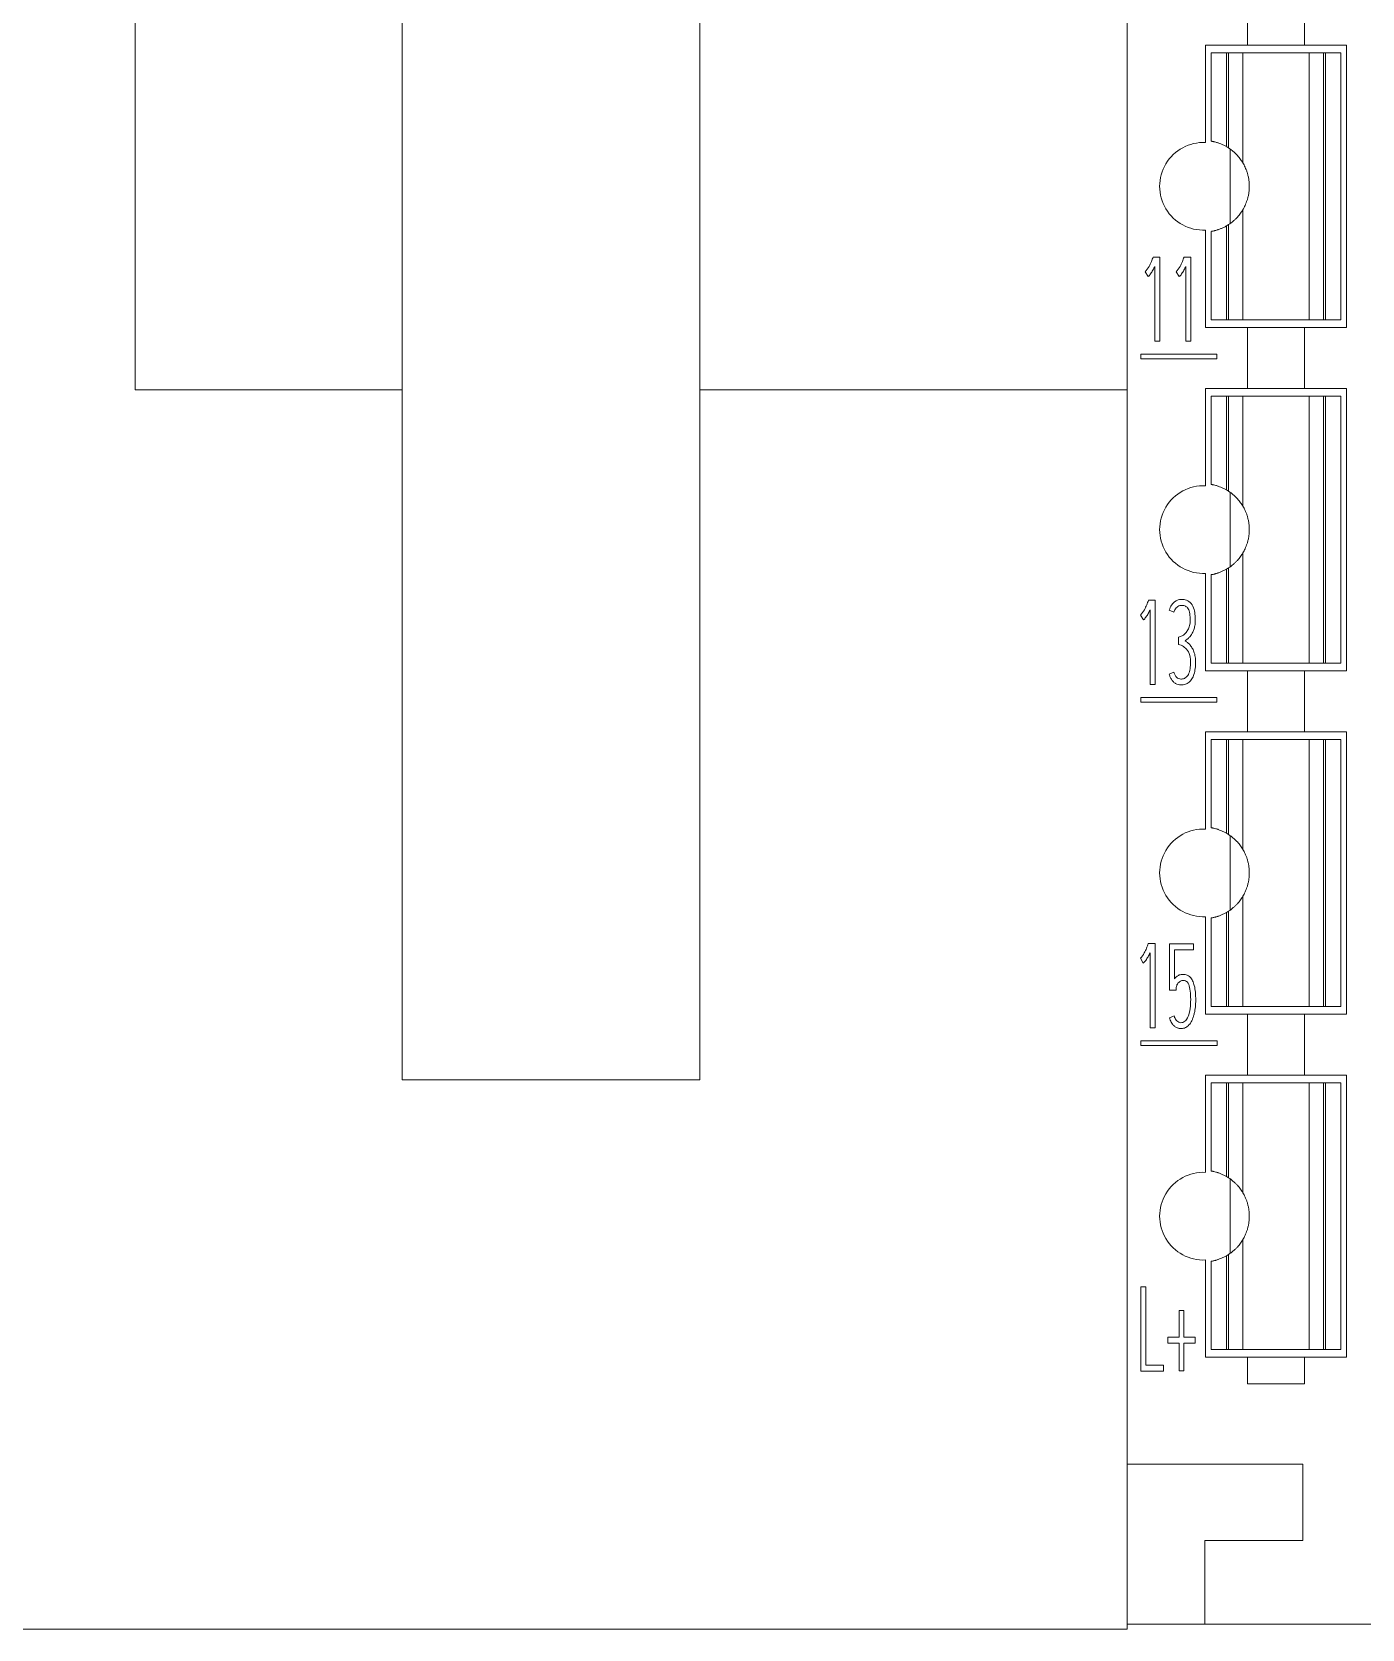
# Model space of a CAD drawing. Header units: millimetres. Extents: x 42356 to 50646, y 31507 to 39566.
# Drawn here: x 47638.68 to 47656.1, y 38373.74 to 38394.67 of the extents above; entities that cross this region are included whole.
import ezdxf

# ---------------------------------------------------------------- set-up
doc = ezdxf.new("R2010")
doc.units = ezdxf.units.MM
doc.set_wipeout_variables(frame=1)
doc.layers.add('000-PI-Oprema', color=30, linetype='Continuous', lineweight=5)

# ---------------------------------------------------------------- blocks, each defined once
blk = doc.blocks.new('PLC_CARD')
at = {"layer": '000-PI-Oprema'}
for p, q in [((0, -16.376), (0, -58.724)), ((1.575, -40.124), (1.575, -39.324)), ((2.325, -39.324), (2.325, -40.124)), ((1.025, -40.124), (1.025, -41.399)), ((1.575, -40.124), (1.025, -40.124)), ((2.325, -40.124), (1.575, -40.124)), ((2.875, -40.124), (2.325, -40.124)), ((2.875, -43.824), (2.875, -40.124)), ((1.099, -40.224), (1.099, -41.382)), ((1.1, -40.224), (1.3, -40.224)), ((1.1, -40.224), (1.1, -41.382)), ((1.1, -40.224), (1.1, -41.382)), ((1.328, -40.224), (1.3, -40.224)), ((1.3, -40.224), (1.3, -41.454)), ((1.516, -40.224), (1.328, -40.224)), ((1.328, -40.224), (1.328, -41.471)), ((1.516, -40.224), (1.516, -41.667)), ((2.572, -40.224), (2.384, -40.224)), ((2.384, -40.224), (2.384, -43.724)), ((2.6, -40.224), (2.572, -40.224)), ((2.572, -40.224), (2.572, -43.724)), ((2.8, -40.224), (2.6, -40.224)), ((2.6, -40.224), (2.6, -43.724)), ((2.8, -40.224), (2.8, -43.724)), ((1.349, -42.462), (1.349, -41.486)), ((1.516, -42.28), (1.516, -43.724)), ((1.3, -42.493), (1.3, -43.724)), ((1.328, -42.476), (1.328, -43.724)), ((1.025, -42.548), (1.025, -43.824)), ((1.099, -42.565), (1.099, -43.724)), ((1.1, -42.565), (1.1, -43.724)), ((1.1, -42.565), (1.1, -43.724)), ((0.339, -42.901), (0.428, -42.901)), ((0.428, -42.901), (0.428, -44.004)), ((0.745, -42.901), (0.835, -42.901)), ((0.835, -42.901), (0.835, -44.004)), ((0.273, -43.158), (0.235, -43.094)), ((0.362, -44.004), (0.362, -43.024)), ((0.679, -43.158), (0.642, -43.094)), ((0.769, -44.004), (0.769, -43.024)), ((1.1, -43.724), (1.3, -43.724)), ((1.328, -43.724), (1.3, -43.724)), ((1.516, -43.724), (1.328, -43.724)), ((2.572, -43.724), (2.384, -43.724)), ((2.6, -43.724), (2.572, -43.724)), ((2.8, -43.724), (2.6, -43.724)), ((1.025, -43.824), (1.575, -43.824)), ((1.575, -44.624), (1.575, -43.824)), ((1.575, -43.824), (2.325, -43.824)), ((2.325, -43.824), (2.875, -43.824)), ((2.325, -43.824), (2.325, -44.624)), ((1.175, -44.173), (0.177, -44.173)), ((0.177, -44.173), (0.177, -44.234)), ((0.428, -44.004), (0.362, -44.004)), ((0.835, -44.004), (0.769, -44.004)), ((1.175, -44.234), (1.175, -44.173)), ((0.177, -44.234), (1.175, -44.234)), ((1.025, -44.624), (1.025, -45.899)), ((1.575, -44.624), (1.025, -44.624)), ((1.099, -44.724), (1.099, -45.882)), ((1.1, -44.724), (1.3, -44.724)), ((1.1, -44.724), (1.1, -45.882)), ((1.1, -44.724), (1.1, -45.882)), ((1.328, -44.724), (1.3, -44.724)), ((1.3, -44.724), (1.3, -45.954)), ((1.516, -44.724), (1.328, -44.724)), ((1.328, -44.724), (1.328, -45.971)), ((1.516, -44.724), (1.516, -46.167)), ((2.325, -44.624), (1.575, -44.624)), ((2.875, -44.624), (2.325, -44.624)), ((2.572, -44.724), (2.384, -44.724)), ((2.384, -44.724), (2.384, -48.224)), ((2.6, -44.724), (2.572, -44.724)), ((2.572, -44.724), (2.572, -48.224)), ((2.8, -44.724), (2.6, -44.724)), ((2.6, -44.724), (2.6, -48.224)), ((2.8, -44.724), (2.8, -48.224)), ((2.875, -48.324), (2.875, -44.624)), ((1.349, -46.962), (1.349, -45.986)), ((1.516, -46.78), (1.516, -48.224)), ((1.025, -47.048), (1.025, -48.324)), ((1.099, -47.065), (1.099, -48.224)), ((1.1, -47.065), (1.1, -48.224)), ((1.1, -47.065), (1.1, -48.224)), ((1.3, -46.993), (1.3, -48.224)), ((1.328, -46.976), (1.328, -48.224)), ((0.278, -47.401), (0.367, -47.401)), ((0.301, -48.504), (0.301, -47.524)), ((0.367, -47.401), (0.367, -48.504)), ((0.212, -47.658), (0.174, -47.594)), ((0.612, -47.558), (0.551, -47.53)), ((0.674, -47.98), (0.674, -47.884)), ((0.55, -48.37), (0.613, -48.345)), ((1.025, -48.324), (1.575, -48.324)), ((1.1, -48.224), (1.3, -48.224)), ((1.328, -48.224), (1.3, -48.224)), ((1.516, -48.224), (1.328, -48.224)), ((1.575, -49.124), (1.575, -48.324)), ((1.575, -48.324), (2.325, -48.324)), ((2.325, -48.324), (2.875, -48.324)), ((2.325, -48.324), (2.325, -49.124)), ((2.572, -48.224), (2.384, -48.224)), ((2.6, -48.224), (2.572, -48.224)), ((2.8, -48.224), (2.6, -48.224)), ((0.367, -48.504), (0.301, -48.504)), ((1.176, -48.673), (0.177, -48.673)), ((0.177, -48.673), (0.177, -48.734)), ((0.177, -48.734), (1.176, -48.734)), ((1.176, -48.734), (1.176, -48.673)), ((1.025, -49.124), (1.025, -50.399)), ((1.575, -49.124), (1.025, -49.124)), ((2.325, -49.124), (1.575, -49.124)), ((2.875, -49.124), (2.325, -49.124)), ((2.875, -52.824), (2.875, -49.124)), ((1.099, -49.224), (1.099, -50.382)), ((1.1, -49.224), (1.3, -49.224)), ((1.1, -49.224), (1.1, -50.382)), ((1.1, -49.224), (1.1, -50.382)), ((1.328, -49.224), (1.3, -49.224)), ((1.3, -49.224), (1.3, -50.454)), ((1.516, -49.224), (1.328, -49.224)), ((1.328, -49.224), (1.328, -50.471)), ((1.516, -49.224), (1.516, -50.667)), ((2.572, -49.224), (2.384, -49.224)), ((2.384, -49.224), (2.384, -52.724)), ((2.6, -49.224), (2.572, -49.224)), ((2.572, -49.224), (2.572, -52.724)), ((2.8, -49.224), (2.6, -49.224)), ((2.6, -49.224), (2.6, -52.724)), ((2.8, -49.224), (2.8, -52.724)), ((1.349, -51.462), (1.349, -50.486)), ((1.516, -51.28), (1.516, -52.724)), ((1.3, -51.493), (1.3, -52.724)), ((1.328, -51.476), (1.328, -52.724)), ((1.025, -51.548), (1.025, -52.824)), ((1.099, -51.565), (1.099, -52.724)), ((1.1, -51.565), (1.1, -52.724)), ((1.1, -51.565), (1.1, -52.724)), ((0.276, -51.901), (0.365, -51.901)), ((0.365, -51.901), (0.365, -53.004)), ((0.552, -52.51), (0.552, -51.904)), ((0.552, -51.904), (0.868, -51.904)), ((0.868, -51.904), (0.868, -51.981)), ((0.21, -52.158), (0.172, -52.094)), ((0.299, -53.004), (0.299, -52.024)), ((0.618, -51.981), (0.618, -52.365)), ((0.868, -51.981), (0.618, -51.981)), ((0.641, -52.51), (0.552, -52.51)), ((1.1, -52.724), (1.3, -52.724)), ((1.328, -52.724), (1.3, -52.724)), ((1.516, -52.724), (1.328, -52.724)), ((2.572, -52.724), (2.384, -52.724)), ((2.6, -52.724), (2.572, -52.724)), ((2.8, -52.724), (2.6, -52.724)), ((0.553, -52.873), (0.615, -52.847)), ((1.025, -52.824), (1.575, -52.824)), ((1.575, -53.624), (1.575, -52.824)), ((1.575, -52.824), (2.325, -52.824)), ((2.325, -52.824), (2.875, -52.824)), ((2.325, -52.824), (2.325, -53.624)), ((1.177, -53.174), (0.178, -53.174)), ((0.178, -53.174), (0.178, -53.235)), ((0.365, -53.004), (0.299, -53.004)), ((1.177, -53.235), (1.177, -53.174)), ((0.178, -53.235), (1.177, -53.235)), ((1.575, -53.624), (1.025, -53.624)), ((1.025, -53.624), (1.025, -54.899)), ((1.099, -53.724), (1.099, -54.882)), ((1.1, -53.724), (1.3, -53.724)), ((1.1, -53.724), (1.1, -54.882)), ((1.1, -53.724), (1.1, -54.882)), ((1.328, -53.724), (1.3, -53.724)), ((1.3, -53.724), (1.3, -54.954)), ((1.516, -53.724), (1.328, -53.724)), ((1.328, -53.724), (1.328, -54.971)), ((1.516, -53.724), (1.516, -55.167)), ((2.325, -53.624), (1.575, -53.624)), ((2.875, -53.624), (2.325, -53.624)), ((2.572, -53.724), (2.384, -53.724)), ((2.384, -53.724), (2.384, -57.224)), ((2.6, -53.724), (2.572, -53.724)), ((2.572, -53.724), (2.572, -57.224)), ((2.8, -53.724), (2.6, -53.724)), ((2.6, -53.724), (2.6, -57.224)), ((2.8, -53.724), (2.8, -57.224)), ((2.875, -57.324), (2.875, -53.624)), ((1.349, -55.962), (1.349, -54.986)), ((1.516, -55.78), (1.516, -57.224)), ((1.025, -56.048), (1.025, -57.324)), ((1.099, -56.065), (1.099, -57.224)), ((1.1, -56.065), (1.1, -57.224)), ((1.1, -56.065), (1.1, -57.224)), ((1.3, -55.993), (1.3, -57.224)), ((1.328, -55.976), (1.328, -57.224)), ((0.179, -56.402), (0.179, -57.504)), ((0.245, -56.402), (0.179, -56.402)), ((0.245, -57.426), (0.245, -56.402)), ((0.679, -56.711), (0.679, -57.062)), ((0.742, -56.711), (0.679, -56.711)), ((0.742, -57.062), (0.742, -56.711)), ((0.679, -57.062), (0.534, -57.062)), ((0.534, -57.062), (0.534, -57.137)), ((0.534, -57.137), (0.679, -57.137)), ((0.679, -57.137), (0.679, -57.502)), ((0.891, -57.062), (0.742, -57.062)), ((0.742, -57.502), (0.742, -57.137)), ((0.742, -57.137), (0.891, -57.137)), ((0.891, -57.137), (0.891, -57.062)), ((1.025, -57.324), (1.575, -57.324)), ((1.1, -57.224), (1.3, -57.224)), ((1.328, -57.224), (1.3, -57.224)), ((1.516, -57.224), (1.328, -57.224)), ((1.575, -57.674), (1.575, -57.324)), ((1.575, -57.324), (2.325, -57.324)), ((2.325, -57.324), (2.875, -57.324)), ((2.325, -57.324), (2.325, -57.674)), ((2.572, -57.224), (2.384, -57.224)), ((2.6, -57.224), (2.572, -57.224)), ((2.8, -57.224), (2.6, -57.224)), ((0.179, -57.504), (0.475, -57.504)), ((0.475, -57.426), (0.245, -57.426)), ((0.475, -57.504), (0.475, -57.426)), ((0.679, -57.502), (0.742, -57.502)), ((2.325, -57.674), (1.575, -57.674)), ((0, -58.724), (0, -60.824)), ((2.3, -58.724), (0, -58.724)), ((2.3, -58.724), (2.3, -59.724)), ((2.3, -59.724), (1.017, -59.724)), ((1.017, -60.824), (1.017, -59.724)), ((1.017, -60.824), (0, -60.824)), ((1.017, -60.824), (13.983, -60.824))]:
    blk.add_line(p, q, dxfattribs=at)
for centre, radius, start, end in [((1, -41.974), 0.575, 87.5081, 272.4919), ((1, -41.974), 0.6, 56.8644, 60), ((1, -41.974), 0.6, 300, 303.1356), ((1, -46.474), 0.575, 87.5081, 272.4919), ((1, -46.474), 0.6, 56.8644, 60), ((1, -46.474), 0.6, 300, 303.1356), ((1, -50.974), 0.575, 87.5081, 272.4919), ((1, -50.974), 0.6, 56.8644, 60), ((1, -50.974), 0.6, 300, 303.1356), ((1, -55.474), 0.575, 87.5081, 272.4919), ((1, -55.474), 0.6, 56.8644, 60), ((1, -55.474), 0.6, 300, 303.1356)]:
    blk.add_arc(centre, radius, start, end, dxfattribs=at)
for points, knots in [([(2.384, -40.224), (2.375, -40.224), (2.356, -40.224), (2.328, -40.224), (2.299, -40.224), (2.279, -40.224), (2.242, -40.224), (2.171, -40.224), (2.096, -40.224), (2.003, -40.224), (1.904, -40.224), (1.806, -40.224), (1.727, -40.224), (1.658, -40.224), (1.62, -40.224), (1.6, -40.224), (1.561, -40.224), (1.534, -40.224), (1.516, -40.224)], [0, 0, 0, 0, 0.06207, 0.11975, 0.187035, 0.2395, 0.284229, 0.328958, 0.391725, 0.453791, 0.535986, 0.613149, 0.671042, 0.715771, 0.7605, 0.819646, 0.88025, 1, 1, 1, 1]), ([(1.3, -41.454), (1.288, -41.447), (1.276, -41.441), (1.258, -41.432), (1.252, -41.429), (1.24, -41.424), (1.234, -41.421), (1.216, -41.414), (1.205, -41.41), (1.188, -41.404), (1.183, -41.402), (1.172, -41.399), (1.167, -41.397), (1.153, -41.393), (1.144, -41.391), (1.132, -41.388), (1.129, -41.388), (1.122, -41.386), (1.116, -41.385), (1.111, -41.384), (1.107, -41.383), (1.106, -41.383), (1.101, -41.382), (1.1, -41.382), (1.1, -41.382)], [0, 0, 0, 0, 0.125, 0.125, 0.1875, 0.1875, 0.25, 0.25, 0.375, 0.375, 0.4375, 0.4375, 0.5, 0.5, 0.625, 0.625, 0.6875, 0.6875, 0.75, 0.8125, 0.8125, 0.875, 0.875, 1, 1, 1, 1]), ([(1.516, -41.667), (1.512, -41.661), (1.507, -41.653), (1.497, -41.638), (1.492, -41.629), (1.479, -41.613), (1.473, -41.604), (1.458, -41.586), (1.451, -41.578), (1.435, -41.56), (1.427, -41.552), (1.409, -41.535), (1.4, -41.526), (1.371, -41.501), (1.35, -41.486), (1.328, -41.471)], [0, 0, 0, 0, 0.125, 0.125, 0.25, 0.25, 0.375, 0.375, 0.5, 0.5, 0.625, 0.625, 0.75, 0.75, 1, 1, 1, 1]), ([(1.516, -42.28), (1.526, -42.263), (1.536, -42.245), (1.55, -42.214), (1.554, -42.204), (1.563, -42.181), (1.567, -42.169), (1.575, -42.144), (1.579, -42.131), (1.584, -42.11), (1.586, -42.102), (1.589, -42.088), (1.591, -42.08), (1.594, -42.057), (1.596, -42.041), (1.599, -42.016), (1.599, -42.008), (1.6, -41.991), (1.6, -41.974), (1.6, -41.957), (1.599, -41.94), (1.599, -41.931), (1.596, -41.906), (1.594, -41.89), (1.591, -41.867), (1.589, -41.86), (1.586, -41.845), (1.584, -41.838), (1.579, -41.817), (1.576, -41.804), (1.568, -41.778), (1.563, -41.766), (1.554, -41.744), (1.55, -41.733), (1.536, -41.703), (1.526, -41.684), (1.516, -41.667)], [0, 0, 0, 0, 0.125, 0.125, 0.1875, 0.1875, 0.25, 0.25, 0.3125, 0.3125, 0.34375, 0.34375, 0.375, 0.375, 0.4375, 0.4375, 0.46875, 0.46875, 0.5, 0.53125, 0.53125, 0.5625, 0.5625, 0.625, 0.625, 0.65625, 0.65625, 0.6875, 0.6875, 0.75, 0.75, 0.8125, 0.8125, 0.875, 0.875, 1, 1, 1, 1]), ([(1.328, -42.476), (1.35, -42.462), (1.371, -42.446), (1.399, -42.421), (1.409, -42.413), (1.427, -42.396), (1.435, -42.387), (1.451, -42.37), (1.458, -42.361), (1.473, -42.344), (1.479, -42.335), (1.491, -42.318), (1.497, -42.31), (1.507, -42.294), (1.512, -42.287), (1.516, -42.28)], [0, 0, 0, 0, 0.25, 0.25, 0.375, 0.375, 0.5, 0.5, 0.625, 0.625, 0.75, 0.75, 0.875, 0.875, 1, 1, 1, 1]), ([(1.1, -42.565), (1.1, -42.565), (1.101, -42.565), (1.106, -42.564), (1.107, -42.564), (1.111, -42.563), (1.114, -42.563), (1.122, -42.561), (1.128, -42.56), (1.14, -42.557), (1.144, -42.556), (1.153, -42.554), (1.162, -42.551), (1.172, -42.548), (1.183, -42.545), (1.188, -42.543), (1.205, -42.538), (1.216, -42.533), (1.24, -42.524), (1.252, -42.518), (1.276, -42.506), (1.288, -42.5), (1.3, -42.493)], [0, 0, 0, 0, 0.125, 0.125, 0.1875, 0.1875, 0.25, 0.25, 0.375, 0.375, 0.4375, 0.4375, 0.5, 0.5625, 0.5625, 0.625, 0.625, 0.75, 0.75, 0.875, 0.875, 1, 1, 1, 1]), ([(0.235, -43.094), (0.255, -43.072), (0.286, -43.03), (0.316, -42.963), (0.332, -42.921), (0.339, -42.901)], [0, 0, 0, 0, 0.391503, 0.710241, 1, 1, 1, 1]), ([(0.642, -43.094), (0.661, -43.072), (0.693, -43.03), (0.722, -42.963), (0.738, -42.921), (0.745, -42.901)], [0, 0, 0, 0, 0.391503, 0.710241, 1, 1, 1, 1]), ([(0.362, -43.024), (0.358, -43.032), (0.35, -43.048), (0.336, -43.073), (0.322, -43.098), (0.307, -43.121), (0.291, -43.142), (0.279, -43.153), (0.273, -43.158)], [0, 0, 0, 0, 0.164096, 0.336927, 0.518657, 0.695677, 0.855448, 1, 1, 1, 1]), ([(0.769, -43.024), (0.765, -43.032), (0.757, -43.048), (0.743, -43.073), (0.729, -43.098), (0.714, -43.121), (0.697, -43.142), (0.685, -43.153), (0.679, -43.158)], [0, 0, 0, 0, 0.164096, 0.336927, 0.518657, 0.695677, 0.855448, 1, 1, 1, 1]), ([(2.384, -43.724), (2.375, -43.724), (2.356, -43.724), (2.328, -43.724), (2.299, -43.724), (2.279, -43.724), (2.242, -43.724), (2.171, -43.724), (2.096, -43.724), (2.003, -43.724), (1.904, -43.724), (1.806, -43.724), (1.727, -43.724), (1.658, -43.724), (1.62, -43.724), (1.6, -43.724), (1.561, -43.724), (1.534, -43.724), (1.516, -43.724)], [0, 0, 0, 0, 0.06207, 0.11975, 0.187035, 0.2395, 0.284229, 0.328958, 0.391725, 0.453791, 0.535986, 0.613149, 0.671042, 0.715771, 0.7605, 0.819646, 0.88025, 1, 1, 1, 1]), ([(2.384, -44.724), (2.375, -44.724), (2.356, -44.724), (2.328, -44.724), (2.299, -44.724), (2.279, -44.724), (2.242, -44.724), (2.171, -44.724), (2.096, -44.724), (2.003, -44.724), (1.904, -44.724), (1.806, -44.724), (1.727, -44.724), (1.658, -44.724), (1.62, -44.724), (1.6, -44.724), (1.561, -44.724), (1.534, -44.724), (1.516, -44.724)], [0, 0, 0, 0, 0.06207, 0.11975, 0.187035, 0.2395, 0.284229, 0.328958, 0.391725, 0.453791, 0.535986, 0.613149, 0.671042, 0.715771, 0.7605, 0.819646, 0.88025, 1, 1, 1, 1]), ([(1.3, -45.954), (1.288, -45.947), (1.276, -45.941), (1.258, -45.932), (1.252, -45.929), (1.24, -45.924), (1.234, -45.921), (1.216, -45.914), (1.205, -45.91), (1.188, -45.904), (1.183, -45.902), (1.172, -45.899), (1.167, -45.897), (1.153, -45.893), (1.144, -45.891), (1.132, -45.888), (1.129, -45.888), (1.122, -45.886), (1.116, -45.885), (1.111, -45.884), (1.107, -45.883), (1.106, -45.883), (1.101, -45.882), (1.1, -45.882), (1.1, -45.882)], [0, 0, 0, 0, 0.125, 0.125, 0.1875, 0.1875, 0.25, 0.25, 0.375, 0.375, 0.4375, 0.4375, 0.5, 0.5, 0.625, 0.625, 0.6875, 0.6875, 0.75, 0.8125, 0.8125, 0.875, 0.875, 1, 1, 1, 1]), ([(1.516, -46.167), (1.512, -46.161), (1.507, -46.153), (1.497, -46.138), (1.492, -46.129), (1.479, -46.113), (1.473, -46.104), (1.458, -46.086), (1.451, -46.078), (1.435, -46.06), (1.427, -46.052), (1.409, -46.035), (1.4, -46.026), (1.371, -46.001), (1.35, -45.986), (1.328, -45.971)], [0, 0, 0, 0, 0.125, 0.125, 0.25, 0.25, 0.375, 0.375, 0.5, 0.5, 0.625, 0.625, 0.75, 0.75, 1, 1, 1, 1]), ([(1.516, -46.78), (1.526, -46.763), (1.536, -46.745), (1.55, -46.714), (1.554, -46.704), (1.563, -46.681), (1.567, -46.669), (1.575, -46.644), (1.579, -46.631), (1.584, -46.61), (1.586, -46.602), (1.589, -46.588), (1.591, -46.58), (1.594, -46.557), (1.596, -46.541), (1.599, -46.516), (1.599, -46.508), (1.6, -46.491), (1.6, -46.474), (1.6, -46.457), (1.599, -46.44), (1.599, -46.431), (1.596, -46.406), (1.594, -46.39), (1.591, -46.367), (1.589, -46.36), (1.586, -46.345), (1.584, -46.338), (1.579, -46.317), (1.576, -46.304), (1.568, -46.278), (1.563, -46.266), (1.554, -46.244), (1.55, -46.233), (1.536, -46.203), (1.526, -46.184), (1.516, -46.167)], [0, 0, 0, 0, 0.125, 0.125, 0.1875, 0.1875, 0.25, 0.25, 0.3125, 0.3125, 0.34375, 0.34375, 0.375, 0.375, 0.4375, 0.4375, 0.46875, 0.46875, 0.5, 0.53125, 0.53125, 0.5625, 0.5625, 0.625, 0.625, 0.65625, 0.65625, 0.6875, 0.6875, 0.75, 0.75, 0.8125, 0.8125, 0.875, 0.875, 1, 1, 1, 1]), ([(1.328, -46.976), (1.35, -46.962), (1.371, -46.946), (1.399, -46.921), (1.409, -46.913), (1.427, -46.896), (1.435, -46.887), (1.451, -46.87), (1.458, -46.861), (1.473, -46.844), (1.479, -46.835), (1.491, -46.818), (1.497, -46.81), (1.507, -46.794), (1.512, -46.787), (1.516, -46.78)], [0, 0, 0, 0, 0.25, 0.25, 0.375, 0.375, 0.5, 0.5, 0.625, 0.625, 0.75, 0.75, 0.875, 0.875, 1, 1, 1, 1]), ([(1.1, -47.065), (1.1, -47.065), (1.101, -47.065), (1.106, -47.064), (1.107, -47.064), (1.111, -47.063), (1.114, -47.063), (1.122, -47.061), (1.128, -47.06), (1.14, -47.057), (1.144, -47.056), (1.153, -47.054), (1.162, -47.051), (1.172, -47.048), (1.183, -47.045), (1.188, -47.043), (1.205, -47.038), (1.216, -47.033), (1.24, -47.024), (1.252, -47.018), (1.276, -47.006), (1.288, -47), (1.3, -46.993)], [0, 0, 0, 0, 0.125, 0.125, 0.1875, 0.1875, 0.25, 0.25, 0.375, 0.375, 0.4375, 0.4375, 0.5, 0.5625, 0.5625, 0.625, 0.625, 0.75, 0.75, 0.875, 0.875, 1, 1, 1, 1]), ([(0.174, -47.594), (0.194, -47.572), (0.225, -47.53), (0.255, -47.463), (0.271, -47.421), (0.278, -47.401)], [0, 0, 0, 0, 0.391503, 0.710241, 1, 1, 1, 1]), ([(0.301, -47.524), (0.297, -47.532), (0.289, -47.548), (0.276, -47.573), (0.261, -47.598), (0.246, -47.621), (0.23, -47.642), (0.218, -47.653), (0.212, -47.658)], [0, 0, 0, 0, 0.164096, 0.336927, 0.518657, 0.695677, 0.855448, 1, 1, 1, 1]), ([(0.551, -47.53), (0.558, -47.505), (0.582, -47.451), (0.655, -47.39), (0.742, -47.387), (0.816, -47.412), (0.866, -47.478), (0.887, -47.562), (0.893, -47.643), (0.891, -47.716), (0.879, -47.773), (0.858, -47.825), (0.831, -47.87), (0.793, -47.905), (0.77, -47.923), (0.758, -47.932)], [0, 0, 0, 0, 0.081815, 0.199903, 0.28393, 0.358513, 0.449742, 0.54165, 0.640017, 0.717247, 0.780892, 0.831448, 0.902971, 0.950309, 1, 1, 1, 1]), ([(0.674, -47.884), (0.682, -47.882), (0.704, -47.875), (0.74, -47.858), (0.774, -47.822), (0.804, -47.775), (0.826, -47.713), (0.827, -47.637), (0.82, -47.564), (0.799, -47.501), (0.754, -47.469), (0.703, -47.464), (0.657, -47.482), (0.628, -47.518), (0.616, -47.542), (0.612, -47.558)], [0, 0, 0, 0, 0.037411, 0.100053, 0.169829, 0.250008, 0.34054, 0.450824, 0.57699, 0.6632, 0.72943, 0.801937, 0.882748, 0.931037, 1, 1, 1, 1]), ([(0.758, -47.932), (0.762, -47.934), (0.77, -47.939), (0.782, -47.948), (0.797, -47.959), (0.812, -47.973), (0.827, -47.991), (0.842, -48.011), (0.856, -48.035), (0.869, -48.062), (0.88, -48.091), (0.889, -48.125), (0.894, -48.162), (0.896, -48.22), (0.893, -48.291), (0.878, -48.369), (0.851, -48.431), (0.813, -48.477), (0.762, -48.505), (0.711, -48.512), (0.667, -48.507), (0.633, -48.495), (0.605, -48.472), (0.582, -48.443), (0.563, -48.409), (0.554, -48.383), (0.55, -48.37)], [0, 0, 0, 0, 0.012922, 0.029085, 0.048549, 0.070615, 0.094771, 0.121246, 0.150012, 0.18112, 0.214804, 0.25117, 0.290613, 0.333608, 0.431976, 0.514492, 0.583847, 0.643939, 0.700686, 0.761587, 0.802506, 0.839755, 0.876213, 0.914361, 0.955278, 1, 1, 1, 1]), ([(0.613, -48.345), (0.615, -48.352), (0.621, -48.371), (0.637, -48.408), (0.683, -48.436), (0.739, -48.432), (0.792, -48.402), (0.819, -48.334), (0.83, -48.248), (0.833, -48.15), (0.798, -48.061), (0.741, -48.004), (0.698, -47.985), (0.674, -47.98)], [0, 0, 0, 0, 0.030284, 0.080584, 0.166473, 0.231912, 0.30624, 0.405096, 0.518781, 0.672651, 0.805281, 0.903035, 1, 1, 1, 1]), ([(2.384, -48.224), (2.375, -48.224), (2.356, -48.224), (2.328, -48.224), (2.299, -48.224), (2.279, -48.224), (2.242, -48.224), (2.171, -48.224), (2.096, -48.224), (2.003, -48.224), (1.904, -48.224), (1.806, -48.224), (1.727, -48.224), (1.658, -48.224), (1.62, -48.224), (1.6, -48.224), (1.561, -48.224), (1.534, -48.224), (1.516, -48.224)], [0, 0, 0, 0, 0.06207, 0.11975, 0.187035, 0.2395, 0.284229, 0.328958, 0.391725, 0.453791, 0.535986, 0.613149, 0.671042, 0.715771, 0.7605, 0.819646, 0.88025, 1, 1, 1, 1]), ([(2.384, -49.224), (2.375, -49.224), (2.356, -49.224), (2.328, -49.224), (2.299, -49.224), (2.279, -49.224), (2.242, -49.224), (2.171, -49.224), (2.096, -49.224), (2.003, -49.224), (1.904, -49.224), (1.806, -49.224), (1.727, -49.224), (1.658, -49.224), (1.62, -49.224), (1.6, -49.224), (1.561, -49.224), (1.534, -49.224), (1.516, -49.224)], [0, 0, 0, 0, 0.06207, 0.11975, 0.187035, 0.2395, 0.284229, 0.328958, 0.391725, 0.453791, 0.535986, 0.613149, 0.671042, 0.715771, 0.7605, 0.819646, 0.88025, 1, 1, 1, 1]), ([(1.3, -50.454), (1.288, -50.447), (1.276, -50.441), (1.258, -50.432), (1.252, -50.429), (1.24, -50.424), (1.234, -50.421), (1.216, -50.414), (1.205, -50.41), (1.188, -50.404), (1.183, -50.402), (1.172, -50.399), (1.167, -50.397), (1.153, -50.393), (1.144, -50.391), (1.132, -50.388), (1.129, -50.388), (1.122, -50.386), (1.116, -50.385), (1.111, -50.384), (1.107, -50.383), (1.106, -50.383), (1.101, -50.382), (1.1, -50.382), (1.1, -50.382)], [0, 0, 0, 0, 0.125, 0.125, 0.1875, 0.1875, 0.25, 0.25, 0.375, 0.375, 0.4375, 0.4375, 0.5, 0.5, 0.625, 0.625, 0.6875, 0.6875, 0.75, 0.8125, 0.8125, 0.875, 0.875, 1, 1, 1, 1]), ([(1.516, -50.667), (1.512, -50.661), (1.507, -50.653), (1.497, -50.638), (1.492, -50.629), (1.479, -50.613), (1.473, -50.604), (1.458, -50.586), (1.451, -50.578), (1.435, -50.56), (1.427, -50.552), (1.409, -50.535), (1.4, -50.526), (1.371, -50.501), (1.35, -50.486), (1.328, -50.471)], [0, 0, 0, 0, 0.125, 0.125, 0.25, 0.25, 0.375, 0.375, 0.5, 0.5, 0.625, 0.625, 0.75, 0.75, 1, 1, 1, 1]), ([(1.516, -51.28), (1.526, -51.263), (1.536, -51.245), (1.55, -51.214), (1.554, -51.204), (1.563, -51.181), (1.567, -51.169), (1.575, -51.144), (1.579, -51.131), (1.584, -51.11), (1.586, -51.102), (1.589, -51.088), (1.591, -51.08), (1.594, -51.057), (1.596, -51.041), (1.599, -51.016), (1.599, -51.008), (1.6, -50.991), (1.6, -50.974), (1.6, -50.957), (1.599, -50.94), (1.599, -50.931), (1.596, -50.906), (1.594, -50.89), (1.591, -50.867), (1.589, -50.86), (1.586, -50.845), (1.584, -50.838), (1.579, -50.817), (1.576, -50.804), (1.568, -50.778), (1.563, -50.766), (1.554, -50.744), (1.55, -50.733), (1.536, -50.703), (1.526, -50.684), (1.516, -50.667)], [0, 0, 0, 0, 0.125, 0.125, 0.1875, 0.1875, 0.25, 0.25, 0.3125, 0.3125, 0.34375, 0.34375, 0.375, 0.375, 0.4375, 0.4375, 0.46875, 0.46875, 0.5, 0.53125, 0.53125, 0.5625, 0.5625, 0.625, 0.625, 0.65625, 0.65625, 0.6875, 0.6875, 0.75, 0.75, 0.8125, 0.8125, 0.875, 0.875, 1, 1, 1, 1]), ([(1.328, -51.476), (1.35, -51.462), (1.371, -51.446), (1.399, -51.421), (1.409, -51.413), (1.427, -51.396), (1.435, -51.387), (1.451, -51.37), (1.458, -51.361), (1.473, -51.344), (1.479, -51.335), (1.491, -51.318), (1.497, -51.31), (1.507, -51.294), (1.512, -51.287), (1.516, -51.28)], [0, 0, 0, 0, 0.25, 0.25, 0.375, 0.375, 0.5, 0.5, 0.625, 0.625, 0.75, 0.75, 0.875, 0.875, 1, 1, 1, 1]), ([(1.1, -51.565), (1.1, -51.565), (1.101, -51.565), (1.106, -51.564), (1.107, -51.564), (1.111, -51.563), (1.114, -51.563), (1.122, -51.561), (1.128, -51.56), (1.14, -51.557), (1.144, -51.556), (1.153, -51.554), (1.162, -51.551), (1.172, -51.548), (1.183, -51.545), (1.188, -51.543), (1.205, -51.538), (1.216, -51.533), (1.24, -51.524), (1.252, -51.518), (1.276, -51.506), (1.288, -51.5), (1.3, -51.493)], [0, 0, 0, 0, 0.125, 0.125, 0.1875, 0.1875, 0.25, 0.25, 0.375, 0.375, 0.4375, 0.4375, 0.5, 0.5625, 0.5625, 0.625, 0.625, 0.75, 0.75, 0.875, 0.875, 1, 1, 1, 1]), ([(0.172, -52.094), (0.192, -52.072), (0.223, -52.03), (0.253, -51.963), (0.269, -51.921), (0.276, -51.901)], [0, 0, 0, 0, 0.391503, 0.710241, 1, 1, 1, 1]), ([(0.299, -52.024), (0.295, -52.032), (0.287, -52.048), (0.274, -52.073), (0.259, -52.098), (0.244, -52.121), (0.228, -52.142), (0.216, -52.153), (0.21, -52.158)], [0, 0, 0, 0, 0.164096, 0.336927, 0.518657, 0.695677, 0.855448, 1, 1, 1, 1]), ([(0.618, -52.365), (0.621, -52.36), (0.63, -52.349), (0.645, -52.335), (0.662, -52.322), (0.683, -52.311), (0.708, -52.306), (0.742, -52.303), (0.785, -52.31), (0.828, -52.34), (0.86, -52.39), (0.883, -52.457), (0.895, -52.543), (0.898, -52.625), (0.897, -52.695), (0.892, -52.745), (0.885, -52.793), (0.874, -52.836), (0.862, -52.876), (0.847, -52.911), (0.829, -52.942), (0.81, -52.967), (0.788, -52.988), (0.764, -53.003), (0.739, -53.012), (0.718, -53.015), (0.703, -53.014), (0.692, -53.013), (0.68, -53.012), (0.666, -53.01), (0.652, -53.004), (0.636, -52.997), (0.621, -52.986), (0.606, -52.972), (0.59, -52.955), (0.576, -52.932), (0.563, -52.904), (0.556, -52.884), (0.553, -52.873)], [0, 0, 0, 0, 0.016096, 0.03272, 0.050152, 0.068626, 0.088922, 0.111808, 0.151648, 0.1909, 0.235854, 0.29153, 0.361309, 0.446674, 0.489742, 0.530499, 0.569115, 0.605274, 0.638672, 0.669567, 0.697929, 0.723847, 0.747904, 0.770349, 0.791635, 0.812855, 0.819886, 0.828447, 0.838548, 0.849856, 0.86223, 0.875882, 0.890935, 0.907675, 0.926391, 0.947587, 0.971999, 1, 1, 1, 1]), ([(0.615, -52.847), (0.618, -52.863), (0.631, -52.895), (0.67, -52.938), (0.735, -52.941), (0.789, -52.889), (0.819, -52.803), (0.832, -52.693), (0.833, -52.58), (0.819, -52.483), (0.799, -52.405), (0.742, -52.376), (0.692, -52.393), (0.654, -52.426), (0.644, -52.466), (0.642, -52.493), (0.641, -52.504), (0.641, -52.51)], [0, 0, 0, 0, 0.048946, 0.11014, 0.168613, 0.231687, 0.327399, 0.451401, 0.576294, 0.678912, 0.760088, 0.813074, 0.858386, 0.91504, 0.964974, 0.982487, 1, 1, 1, 1]), ([(2.384, -52.724), (2.375, -52.724), (2.356, -52.724), (2.328, -52.724), (2.299, -52.724), (2.279, -52.724), (2.242, -52.724), (2.171, -52.724), (2.096, -52.724), (2.003, -52.724), (1.904, -52.724), (1.806, -52.724), (1.727, -52.724), (1.658, -52.724), (1.62, -52.724), (1.6, -52.724), (1.561, -52.724), (1.534, -52.724), (1.516, -52.724)], [0, 0, 0, 0, 0.06207, 0.11975, 0.187035, 0.2395, 0.284229, 0.328958, 0.391725, 0.453791, 0.535986, 0.613149, 0.671042, 0.715771, 0.7605, 0.819646, 0.88025, 1, 1, 1, 1]), ([(2.384, -53.724), (2.375, -53.724), (2.356, -53.724), (2.328, -53.724), (2.299, -53.724), (2.279, -53.724), (2.242, -53.724), (2.171, -53.724), (2.096, -53.724), (2.003, -53.724), (1.904, -53.724), (1.806, -53.724), (1.727, -53.724), (1.658, -53.724), (1.62, -53.724), (1.6, -53.724), (1.561, -53.724), (1.534, -53.724), (1.516, -53.724)], [0, 0, 0, 0, 0.06207, 0.11975, 0.187035, 0.2395, 0.284229, 0.328958, 0.391725, 0.453791, 0.535986, 0.613149, 0.671042, 0.715771, 0.7605, 0.819646, 0.88025, 1, 1, 1, 1]), ([(1.3, -54.954), (1.288, -54.947), (1.276, -54.941), (1.258, -54.932), (1.252, -54.929), (1.24, -54.924), (1.234, -54.921), (1.216, -54.914), (1.205, -54.91), (1.188, -54.904), (1.183, -54.902), (1.172, -54.899), (1.167, -54.897), (1.153, -54.893), (1.144, -54.891), (1.132, -54.888), (1.129, -54.888), (1.122, -54.886), (1.116, -54.885), (1.111, -54.884), (1.107, -54.883), (1.106, -54.883), (1.101, -54.882), (1.1, -54.882), (1.1, -54.882)], [0, 0, 0, 0, 0.125, 0.125, 0.1875, 0.1875, 0.25, 0.25, 0.375, 0.375, 0.4375, 0.4375, 0.5, 0.5, 0.625, 0.625, 0.6875, 0.6875, 0.75, 0.8125, 0.8125, 0.875, 0.875, 1, 1, 1, 1]), ([(1.516, -55.167), (1.512, -55.161), (1.507, -55.153), (1.497, -55.138), (1.492, -55.129), (1.479, -55.113), (1.473, -55.104), (1.458, -55.086), (1.451, -55.078), (1.435, -55.06), (1.427, -55.052), (1.409, -55.035), (1.4, -55.026), (1.371, -55.001), (1.35, -54.986), (1.328, -54.971)], [0, 0, 0, 0, 0.125, 0.125, 0.25, 0.25, 0.375, 0.375, 0.5, 0.5, 0.625, 0.625, 0.75, 0.75, 1, 1, 1, 1]), ([(1.516, -55.78), (1.526, -55.763), (1.536, -55.745), (1.55, -55.714), (1.554, -55.704), (1.563, -55.681), (1.567, -55.669), (1.575, -55.644), (1.579, -55.631), (1.584, -55.61), (1.586, -55.602), (1.589, -55.588), (1.591, -55.58), (1.594, -55.557), (1.596, -55.541), (1.599, -55.516), (1.599, -55.508), (1.6, -55.491), (1.6, -55.474), (1.6, -55.457), (1.599, -55.44), (1.599, -55.431), (1.596, -55.406), (1.594, -55.39), (1.591, -55.367), (1.589, -55.36), (1.586, -55.345), (1.584, -55.338), (1.579, -55.317), (1.576, -55.304), (1.568, -55.278), (1.563, -55.266), (1.554, -55.244), (1.55, -55.233), (1.536, -55.203), (1.526, -55.184), (1.516, -55.167)], [0, 0, 0, 0, 0.125, 0.125, 0.1875, 0.1875, 0.25, 0.25, 0.3125, 0.3125, 0.34375, 0.34375, 0.375, 0.375, 0.4375, 0.4375, 0.46875, 0.46875, 0.5, 0.53125, 0.53125, 0.5625, 0.5625, 0.625, 0.625, 0.65625, 0.65625, 0.6875, 0.6875, 0.75, 0.75, 0.8125, 0.8125, 0.875, 0.875, 1, 1, 1, 1]), ([(1.328, -55.976), (1.35, -55.962), (1.371, -55.946), (1.399, -55.921), (1.409, -55.913), (1.427, -55.896), (1.435, -55.887), (1.451, -55.87), (1.458, -55.861), (1.473, -55.844), (1.479, -55.835), (1.491, -55.818), (1.497, -55.81), (1.507, -55.794), (1.512, -55.787), (1.516, -55.78)], [0, 0, 0, 0, 0.25, 0.25, 0.375, 0.375, 0.5, 0.5, 0.625, 0.625, 0.75, 0.75, 0.875, 0.875, 1, 1, 1, 1]), ([(1.1, -56.065), (1.1, -56.065), (1.101, -56.065), (1.106, -56.064), (1.107, -56.064), (1.111, -56.063), (1.114, -56.063), (1.122, -56.061), (1.128, -56.06), (1.14, -56.057), (1.144, -56.056), (1.153, -56.054), (1.162, -56.051), (1.172, -56.048), (1.183, -56.045), (1.188, -56.043), (1.205, -56.038), (1.216, -56.033), (1.24, -56.024), (1.252, -56.018), (1.276, -56.006), (1.288, -56), (1.3, -55.993)], [0, 0, 0, 0, 0.125, 0.125, 0.1875, 0.1875, 0.25, 0.25, 0.375, 0.375, 0.4375, 0.4375, 0.5, 0.5625, 0.5625, 0.625, 0.625, 0.75, 0.75, 0.875, 0.875, 1, 1, 1, 1]), ([(2.384, -57.224), (2.375, -57.224), (2.356, -57.224), (2.328, -57.224), (2.299, -57.224), (2.279, -57.224), (2.242, -57.224), (2.171, -57.224), (2.096, -57.224), (2.003, -57.224), (1.904, -57.224), (1.806, -57.224), (1.727, -57.224), (1.658, -57.224), (1.62, -57.224), (1.6, -57.224), (1.561, -57.224), (1.534, -57.224), (1.516, -57.224)], [0, 0, 0, 0, 0.06207, 0.11975, 0.187035, 0.2395, 0.284229, 0.328958, 0.391725, 0.453791, 0.535986, 0.613149, 0.671042, 0.715771, 0.7605, 0.819646, 0.88025, 1, 1, 1, 1])]:
    blk.add_open_spline(points, degree=3, knots=knots, dxfattribs=at)
blk = doc.blocks.new('A101_6ES7512-1DK01-0AB0')
at = {"layer": '000-PI-Oprema', "ltscale": 0.25}
blk.add_line((100, 58.55), (100, -58.55), dxfattribs=at)
at = {"layer": '000-PI-Oprema'}
for p, q in [((90.5, -51.35), (90.5, -25.35)), ((94.4, -51.35), (94.4, -25.35)), ((87, -42.304), (87, -33.493)), ((87, -42.304), (90.5, -42.304)), ((94.4, -42.304), (100, -42.304)), ((90.5, -51.35), (94.4, -51.35)), ((0, -58.55), (100, -58.55))]:
    blk.add_line(p, q, dxfattribs=at)

msp = doc.modelspace()

# ---------------------------------------------------------------- wipeouts: each hides what was drawn before it
msp.add_wipeout([(47653.026, 38490.839), (47668.026, 38490.839), (47668.026, 38373.801), (47653.026, 38373.801)]).dxf.layer = '000-PI-Oprema'

# ---------------------------------------------------------------- next in the draw order: block references
at = {"layer": '000-PI-Oprema'}
msp.add_blockref('PLC_CARD', (47653.026, 38434.625), dxfattribs=at)

# ---------------------------------------------------------------- next in the draw order: wipeouts: each hides what was drawn before it
msp.add_wipeout([(47553.026, 38490.839), (47653.026, 38490.839), (47653.026, 38373.739), (47553.026, 38373.739)]).dxf.layer = '000-PI-Oprema'

# ---------------------------------------------------------------- next in the draw order: block references
msp.add_blockref('A101_6ES7512-1DK01-0AB0', (47553.026, 38432.289), dxfattribs=at)

doc.saveas('drawing.dxf')
